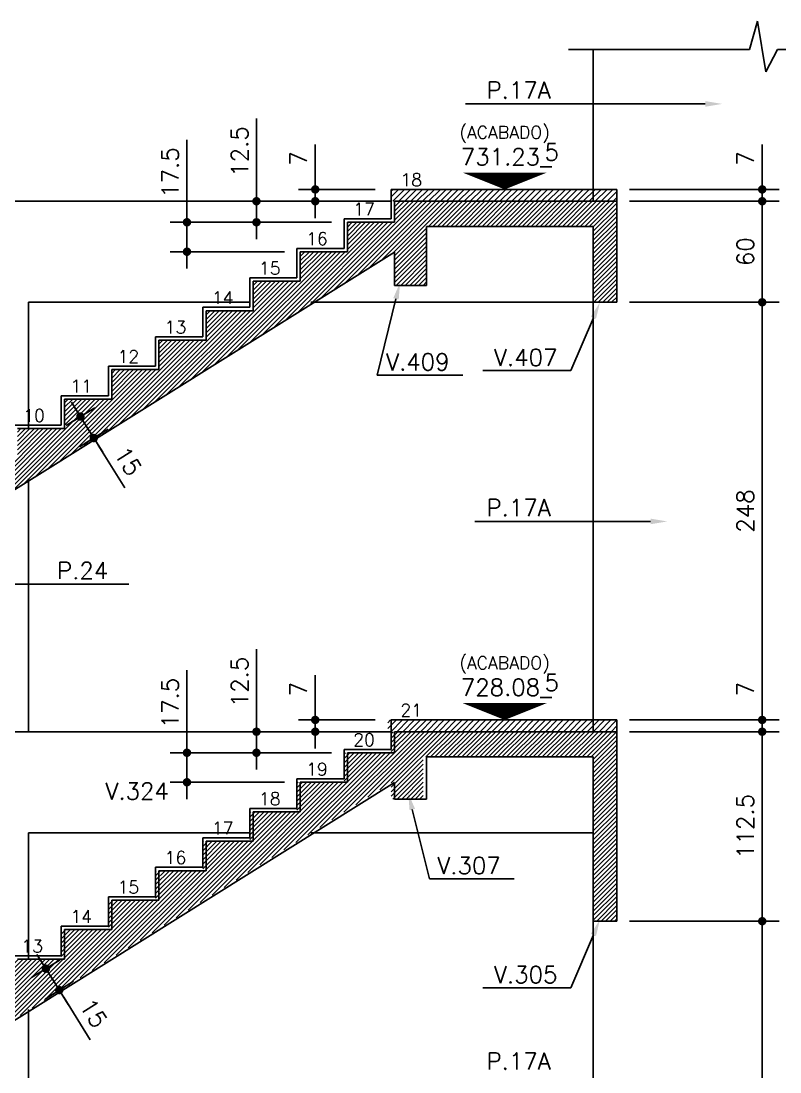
# Model space of a CAD drawing. Header units: inches. Extents: x 0 to 5940, y 0 to 4205.
# Drawn here: x 3001 to 3452, y 3116 to 3740 of the extents above; entities that cross this region are included whole.
import ezdxf
from ezdxf.enums import TextEntityAlignment as Align

# ---------------------------------------------------------------- set-up
doc = ezdxf.new("R2010")
doc.units = ezdxf.units.IN
doc.header["$LTSCALE"] = 50
doc.header["$MEASUREMENT"] = 0
for name, color, linetype in [('CORTES', 2, 'Continuous'), ('COTA', 6, 'Continuous'), ('NIVEL', 3, 'Continuous'), ('TEXTO', 3, 'Continuous')]:
    doc.layers.add(name, color=color, linetype=linetype)
doc.styles.add('ROMANS', font='romans.shx')
doc.dimstyles.new('COTA_50', dxfattribs={"dimscale": 5, "dimtxt": 2, "dimasz": 1, "dimexe": 2, "dimexo": 1.5, "dimgap": 1, "dimtad": 1, "dimzin": 12, "dimdsep": 46, "dimtxsty": 'ROMANS', "dimblk1": 'COTA', "dimblk2": 'COTA', "dimsah": 1, "dimcen": -4, "dimdle": 1.5, "dimclrd": 6, "dimclre": 6, "dimclrt": 3, "dimadec": 0, "dimazin": 0, "dimtfac": 1, "dimtofl": 0, "dimtmove": 0, "dimatfit": 3, "dimldrblk": 'COTA', "dimfxl": 1, "dimtolj": 1, "dimtzin": 12, "dimarcsym": 0})

# ---------------------------------------------------------------- blocks, each defined once
blk = doc.blocks.new('COTA')
at = {"layer": 'COTA'}
for p, q in [((0, -2), (0, 2)), ((2, 0), (-2, 0))]:
    blk.add_line(p, q, dxfattribs=at)
at = {"layer": 'COTA', "const_width": 0.5}
blk.add_lwpolyline([(-0.25, 0, 1), (0.25, 0, 1)], format="xyb", close=True, dxfattribs=at)
blk = doc.blocks.new('*D56')
at = {"layer": 'COTA', "color": 6, "lineweight": -2, "transparency": 16777216}
for p, q in [((3175.55, 3330.28), (3175.55, 3351.94)), ((3211.19, 3325.28), (3165.55, 3325.28)), ((3170.23, 3318.28), (3165.55, 3318.28)), ((3175.55, 3313.28), (3175.55, 3308.28))]:
    blk.add_line(p, q, dxfattribs=at)
at = {"layer": 'Defpoints', "color": 0, "transparency": 16777216}
for p in [(3175.55, 3325.28), (3218.69, 3325.28), (3177.73, 3318.28)]:
    blk.add_point(p, dxfattribs=at)
at = {"layer": 'COTA', "color": 6, "lineweight": -2, "transparency": 16777216, "xscale": 5, "yscale": 5, "zscale": 5}
for p, rotation in [((3175.55, 3325.28), 270), ((3175.55, 3318.28), 90)]:
    blk.add_blockref('COTA', p, dxfattribs=dict(at, rotation=rotation))
at = {"layer": 'COTA', "color": 3, "transparency": 16777216, "insert": (3165.55, 3343.61), "char_height": 10, "attachment_point": 5, "rotation": 90, "style": 'ROMANS'}
blk.add_mtext('\\A1;7', dxfattribs=at)
blk = doc.blocks.new('*D57')
at = {"layer": 'COTA', "color": 6, "lineweight": -2, "transparency": 16777216}
for p, q in [((3140.65, 3323.28), (3140.65, 3367.32)), ((3137.05, 3318.28), (3130.65, 3318.28)), ((3185.19, 3305.78), (3130.65, 3305.78)), ((3140.65, 3300.78), (3140.65, 3295.78))]:
    blk.add_line(p, q, dxfattribs=at)
at = {"layer": 'Defpoints', "color": 0, "transparency": 16777216}
for p in [(3140.65, 3318.28), (3144.55, 3318.28), (3192.69, 3305.78)]:
    blk.add_point(p, dxfattribs=at)
at = {"layer": 'COTA', "color": 6, "lineweight": -2, "transparency": 16777216, "xscale": 5, "yscale": 5, "zscale": 5}
for p, rotation in [((3140.65, 3318.28), 270), ((3140.65, 3305.78), 90)]:
    blk.add_blockref('COTA', p, dxfattribs=dict(at, rotation=rotation))
at = {"layer": 'COTA', "color": 3, "transparency": 16777216, "insert": (3130.65, 3347.8), "char_height": 10, "attachment_point": 5, "rotation": 90, "style": 'ROMANS'}
blk.add_mtext('\\A1;12.5', dxfattribs=at)
blk = doc.blocks.new('*D58')
at = {"layer": 'COTA', "color": 6, "lineweight": -2, "transparency": 16777216}
for p, q in [((3099.36, 3305.78), (3099.36, 3354.82)), ((3099.36, 3310.78), (3099.36, 3315.78)), ((3185.19, 3305.78), (3089.36, 3305.78)), ((3157.19, 3288.28), (3089.36, 3288.28)), ((3099.36, 3283.28), (3099.36, 3278.28))]:
    blk.add_line(p, q, dxfattribs=at)
at = {"layer": 'Defpoints', "color": 0, "transparency": 16777216}
for p in [(3099.36, 3305.78), (3192.69, 3305.78), (3164.69, 3288.28)]:
    blk.add_point(p, dxfattribs=at)
at = {"layer": 'COTA', "color": 6, "lineweight": -2, "transparency": 16777216, "xscale": 5, "yscale": 5, "zscale": 5}
for p, rotation in [((3099.36, 3305.78), 270), ((3099.36, 3288.28), 90)]:
    blk.add_blockref('COTA', p, dxfattribs=dict(at, rotation=rotation))
at = {"layer": 'COTA', "color": 3, "transparency": 16777216, "insert": (3089.36, 3335.3), "char_height": 10, "attachment_point": 5, "rotation": 90, "style": 'ROMANS'}
blk.add_mtext('\\A1;17.5', dxfattribs=at)
blk = doc.blocks.new('*D59')
at = {"layer": 'COTA', "color": 6, "lineweight": -2, "transparency": 16777216}
for p, q in [((3012.94, 3181.82), (3010.29, 3186.06)), ((3018.33, 3179.3), (3007.11, 3172.28)), ((3026.28, 3166.58), (3015.06, 3159.56)), ((3026.19, 3160.62), (3041.96, 3135.39))]:
    blk.add_line(p, q, dxfattribs=at)
at = {"layer": 'Defpoints', "color": 0, "transparency": 16777216}
for p in [(3024.69, 3183.28), (3032.64, 3170.56), (3023.54, 3164.86)]:
    blk.add_point(p, dxfattribs=at)
at = {"layer": 'COTA', "color": 6, "lineweight": -2, "transparency": 16777216, "xscale": 5, "yscale": 5, "zscale": 5}
for p, rotation in [((3015.59, 3177.58), 302.0053832080908), ((3023.54, 3164.86), 122.0053832080909)]:
    blk.add_blockref('COTA', p, dxfattribs=dict(at, rotation=rotation))
at = {"layer": 'COTA', "color": 3, "transparency": 16777216, "insert": (3043.88, 3151.19), "char_height": 10, "attachment_point": 5, "rotation": 302.00538, "style": 'ROMANS'}
blk.add_mtext('\\A1;15', dxfattribs=at)
blk = doc.blocks.new('*D69')
at = {"layer": 'COTA', "color": 6, "lineweight": -2, "transparency": 16777216}
for p, q in [((3175.55, 3645.28), (3175.55, 3666.94)), ((3211.19, 3640.28), (3165.55, 3640.28)), ((3170.23, 3633.28), (3165.55, 3633.28)), ((3175.55, 3628.28), (3175.55, 3623.28))]:
    blk.add_line(p, q, dxfattribs=at)
at = {"layer": 'Defpoints', "color": 0, "transparency": 16777216}
for p in [(3175.55, 3640.28), (3218.69, 3640.28), (3177.73, 3633.28)]:
    blk.add_point(p, dxfattribs=at)
at = {"layer": 'COTA', "color": 6, "lineweight": -2, "transparency": 16777216, "xscale": 5, "yscale": 5, "zscale": 5}
for p, rotation in [((3175.55, 3640.28), 270), ((3175.55, 3633.28), 90)]:
    blk.add_blockref('COTA', p, dxfattribs=dict(at, rotation=rotation))
at = {"layer": 'COTA', "color": 3, "transparency": 16777216, "insert": (3165.55, 3658.61), "char_height": 10, "attachment_point": 5, "rotation": 90, "style": 'ROMANS'}
blk.add_mtext('\\A1;7', dxfattribs=at)
blk = doc.blocks.new('*D70')
at = {"layer": 'COTA', "color": 6, "lineweight": -2, "transparency": 16777216}
for p, q in [((3140.65, 3638.28), (3140.65, 3682.32)), ((3137.05, 3633.28), (3130.65, 3633.28)), ((3185.19, 3620.78), (3130.65, 3620.78)), ((3140.65, 3615.78), (3140.65, 3610.78))]:
    blk.add_line(p, q, dxfattribs=at)
at = {"layer": 'Defpoints', "color": 0, "transparency": 16777216}
for p in [(3140.65, 3633.28), (3144.55, 3633.28), (3192.69, 3620.78)]:
    blk.add_point(p, dxfattribs=at)
at = {"layer": 'COTA', "color": 6, "lineweight": -2, "transparency": 16777216, "xscale": 5, "yscale": 5, "zscale": 5}
for p, rotation in [((3140.65, 3633.28), 270), ((3140.65, 3620.78), 90)]:
    blk.add_blockref('COTA', p, dxfattribs=dict(at, rotation=rotation))
at = {"layer": 'COTA', "color": 3, "transparency": 16777216, "insert": (3130.65, 3662.8), "char_height": 10, "attachment_point": 5, "rotation": 90, "style": 'ROMANS'}
blk.add_mtext('\\A1;12.5', dxfattribs=at)
blk = doc.blocks.new('*D71')
at = {"layer": 'COTA', "color": 6, "lineweight": -2, "transparency": 16777216}
for p, q in [((3099.36, 3620.78), (3099.36, 3669.82)), ((3099.36, 3625.78), (3099.36, 3630.78)), ((3185.19, 3620.78), (3089.36, 3620.78)), ((3157.19, 3603.28), (3089.36, 3603.28)), ((3099.36, 3598.28), (3099.36, 3593.28))]:
    blk.add_line(p, q, dxfattribs=at)
at = {"layer": 'Defpoints', "color": 0, "transparency": 16777216}
for p in [(3099.36, 3620.78), (3192.69, 3620.78), (3164.69, 3603.28)]:
    blk.add_point(p, dxfattribs=at)
at = {"layer": 'COTA', "color": 6, "lineweight": -2, "transparency": 16777216, "xscale": 5, "yscale": 5, "zscale": 5}
for p, rotation in [((3099.36, 3620.78), 270), ((3099.36, 3603.28), 90)]:
    blk.add_blockref('COTA', p, dxfattribs=dict(at, rotation=rotation))
at = {"layer": 'COTA', "color": 3, "transparency": 16777216, "insert": (3089.36, 3650.3), "char_height": 10, "attachment_point": 5, "rotation": 90, "style": 'ROMANS'}
blk.add_mtext('\\A1;17.5', dxfattribs=at)
blk = doc.blocks.new('*D82')
at = {"layer": 'COTA', "color": 6, "lineweight": -2, "transparency": 16777216}
for p, q in [((3033.42, 3509.63), (3030.77, 3513.87)), ((3031.05, 3502.25), (3044.55, 3510.69)), ((3039, 3489.53), (3052.5, 3497.97)), ((3046.67, 3488.43), (3062.44, 3463.19))]:
    blk.add_line(p, q, dxfattribs=at)
at = {"layer": 'Defpoints', "color": 0, "transparency": 16777216}
for p in [(3024.69, 3498.28), (3044.02, 3492.67), (3032.64, 3485.56)]:
    blk.add_point(p, dxfattribs=at)
at = {"layer": 'COTA', "color": 6, "lineweight": -2, "transparency": 16777216, "xscale": 5, "yscale": 5, "zscale": 5}
for p, rotation in [((3036.07, 3505.39), 302.0053832080946), ((3044.02, 3492.67), 122.0053832080945)]:
    blk.add_blockref('COTA', p, dxfattribs=dict(at, rotation=rotation))
at = {"layer": 'COTA', "color": 3, "transparency": 16777216, "insert": (3064.36, 3478.99), "char_height": 10, "attachment_point": 5, "rotation": 302.00538, "style": 'ROMANS'}
blk.add_mtext('\\A1;15', dxfattribs=at)
blk = doc.blocks.new('*D182')
at = {"layer": 'COTA', "color": 6, "lineweight": -2, "transparency": 16777216}
for p, q in [((3362.19, 3205.78), (3451, 3205.78)), ((3441, 2962.78), (3441, 3200.78)), ((3433.34, 2957.78), (3451, 2957.78))]:
    blk.add_line(p, q, dxfattribs=at)
at = {"layer": 'Defpoints', "color": 0, "transparency": 16777216}
for p in [(3354.69, 3205.78), (3441, 3205.78), (3425.84, 2957.78)]:
    blk.add_point(p, dxfattribs=at)
at = {"layer": 'COTA', "color": 6, "lineweight": -2, "transparency": 16777216, "xscale": 5, "yscale": 5, "zscale": 5}
for p, rotation in [((3441, 3205.78), 90), ((3441, 2957.78), 270)]:
    blk.add_blockref('COTA', p, dxfattribs=dict(at, rotation=rotation))
at = {"layer": 'COTA', "color": 3, "transparency": 16777216, "insert": (3431, 3081.78), "char_height": 10, "attachment_point": 5, "rotation": 90, "style": 'ROMANS'}
blk.add_mtext('\\A1;248', dxfattribs=at)
blk = doc.blocks.new('*D183')
at = {"layer": 'COTA', "color": 6, "lineweight": -2, "transparency": 16777216}
for p, q in [((3362.19, 3318.28), (3451, 3318.28)), ((3441, 3210.78), (3441, 3313.28)), ((3415.31, 3205.78), (3451, 3205.78))]:
    blk.add_line(p, q, dxfattribs=at)
at = {"layer": 'Defpoints', "color": 0, "transparency": 16777216}
for p in [(3354.69, 3318.28), (3441, 3318.28), (3407.81, 3205.78)]:
    blk.add_point(p, dxfattribs=at)
at = {"layer": 'COTA', "color": 6, "lineweight": -2, "transparency": 16777216, "xscale": 5, "yscale": 5, "zscale": 5}
for p, rotation in [((3441, 3318.28), 90), ((3441, 3205.78), 270)]:
    blk.add_blockref('COTA', p, dxfattribs=dict(at, rotation=rotation))
at = {"layer": 'COTA', "color": 3, "transparency": 16777216, "insert": (3431, 3262.03), "char_height": 10, "attachment_point": 5, "rotation": 90, "style": 'ROMANS'}
blk.add_mtext('\\A1;112.5', dxfattribs=at)
blk = doc.blocks.new('*D184')
at = {"layer": 'COTA', "color": 6, "lineweight": -2, "transparency": 16777216}
for p, q in [((3441, 3330.28), (3441, 3351.94)), ((3362.19, 3325.28), (3451, 3325.28)), ((3428.42, 3318.28), (3451, 3318.28)), ((3441, 3313.28), (3441, 3308.28))]:
    blk.add_line(p, q, dxfattribs=at)
at = {"layer": 'Defpoints', "color": 0, "transparency": 16777216}
for p in [(3354.69, 3325.28), (3441, 3325.28), (3420.92, 3318.28)]:
    blk.add_point(p, dxfattribs=at)
at = {"layer": 'COTA', "color": 6, "lineweight": -2, "transparency": 16777216, "xscale": 5, "yscale": 5, "zscale": 5}
for p, rotation in [((3441, 3325.28), 270), ((3441, 3318.28), 90)]:
    blk.add_blockref('COTA', p, dxfattribs=dict(at, rotation=rotation))
at = {"layer": 'COTA', "color": 3, "transparency": 16777216, "insert": (3431, 3343.61), "char_height": 10, "attachment_point": 5, "rotation": 90, "style": 'ROMANS'}
blk.add_mtext('\\A1;7', dxfattribs=at)
blk = doc.blocks.new('*D185')
at = {"layer": 'COTA', "color": 6, "lineweight": -2, "transparency": 16777216}
for p, q in [((3362.19, 3573.28), (3451, 3573.28)), ((3441, 3330.28), (3441, 3568.28)), ((3429.56, 3325.28), (3451, 3325.28))]:
    blk.add_line(p, q, dxfattribs=at)
at = {"layer": 'Defpoints', "color": 0, "transparency": 16777216}
for p in [(3354.69, 3573.28), (3441, 3573.28), (3422.06, 3325.28)]:
    blk.add_point(p, dxfattribs=at)
at = {"layer": 'COTA', "color": 6, "lineweight": -2, "transparency": 16777216, "xscale": 5, "yscale": 5, "zscale": 5}
for p, rotation in [((3441, 3573.28), 90), ((3441, 3325.28), 270)]:
    blk.add_blockref('COTA', p, dxfattribs=dict(at, rotation=rotation))
at = {"layer": 'COTA', "color": 3, "transparency": 16777216, "insert": (3431, 3449.28), "char_height": 10, "attachment_point": 5, "rotation": 90, "style": 'ROMANS'}
blk.add_mtext('\\A1;248', dxfattribs=at)
blk = doc.blocks.new('*D186')
at = {"layer": 'COTA', "color": 6, "lineweight": -2, "transparency": 16777216}
for p, q in [((3362.19, 3633.28), (3451, 3633.28)), ((3441, 3578.28), (3441, 3628.28)), ((3425.31, 3573.28), (3451, 3573.28))]:
    blk.add_line(p, q, dxfattribs=at)
at = {"layer": 'Defpoints', "color": 0, "transparency": 16777216}
for p in [(3354.69, 3633.28), (3441, 3633.28), (3417.81, 3573.28)]:
    blk.add_point(p, dxfattribs=at)
at = {"layer": 'COTA', "color": 6, "lineweight": -2, "transparency": 16777216, "xscale": 5, "yscale": 5, "zscale": 5}
for p, rotation in [((3441, 3633.28), 90), ((3441, 3573.28), 270)]:
    blk.add_blockref('COTA', p, dxfattribs=dict(at, rotation=rotation))
at = {"layer": 'COTA', "color": 3, "transparency": 16777216, "insert": (3431, 3603.28), "char_height": 10, "attachment_point": 5, "rotation": 90, "style": 'ROMANS'}
blk.add_mtext('\\A1;60', dxfattribs=at)
blk = doc.blocks.new('*D187')
at = {"layer": 'COTA', "color": 6, "lineweight": -2, "transparency": 16777216}
for p, q in [((3441, 3645.28), (3441, 3666.94)), ((3362.19, 3640.28), (3451, 3640.28)), ((3416.79, 3633.28), (3451, 3633.28)), ((3441, 3628.28), (3441, 3623.28))]:
    blk.add_line(p, q, dxfattribs=at)
at = {"layer": 'Defpoints', "color": 0, "transparency": 16777216}
for p in [(3354.69, 3640.28), (3441, 3640.28), (3409.29, 3633.28)]:
    blk.add_point(p, dxfattribs=at)
at = {"layer": 'COTA', "color": 6, "lineweight": -2, "transparency": 16777216, "xscale": 5, "yscale": 5, "zscale": 5}
for p, rotation in [((3441, 3640.28), 270), ((3441, 3633.28), 90)]:
    blk.add_blockref('COTA', p, dxfattribs=dict(at, rotation=rotation))
at = {"layer": 'COTA', "color": 3, "transparency": 16777216, "insert": (3431, 3658.61), "char_height": 10, "attachment_point": 5, "rotation": 90, "style": 'ROMANS'}
blk.add_mtext('\\A1;7', dxfattribs=at)

msp = doc.modelspace()

# ---------------------------------------------------------------- hatches: boundary and pattern name
at = {"layer": 'CORTES'}
h = msp.add_hatch(dxfattribs=at)
h.set_pattern_fill('ANSI31', color=253, scale=20)
h.set_pattern_definition([(45, (-20281.5175, 14545.0188), (-1.76776695, 1.76776695), [])])
h.paths.add_polyline_path([(3354.69, 3640.275), (3220.69, 3640.275), (3220.69, 3633.275), (3354.69, 3633.275)])
h = msp.add_hatch(dxfattribs=at)
h.set_pattern_fill('ANSI31', color=252, scale=15)
h.set_pattern_definition([(45, (-448.7724, 14083.8969), (-1.3258252, 1.3258252), [])])
h.paths.add_polyline_path([(3222.69, 3603.087), (3222.69, 3583.275), (3241.69, 3583.275), (3241.69, 3618.275), (3340.69, 3618.275), (3340.69, 3573.275), (3354.69, 3573.275), (3354.69, 3633.275), (3222.69, 3633.275), (3222.69, 3620.775), (3194.69, 3620.775), (3194.69, 3603.275), (3166.69, 3603.275), (3166.69, 3585.775), (3138.69, 3585.775), (3138.69, 3568.275), (3110.69, 3568.275), (3110.69, 3550.775), (3082.69, 3550.775), (3082.69, 3533.275), (3054.69, 3533.275), (3054.69, 3515.775), (3026.69, 3515.775), (3026.69, 3498.275), (2998.69, 3498.275), (2998.69, 3480.775), (2970.69, 3480.775), (2970.69, 3463.275), (2942.69, 3463.275), (2942.69, 3445.775), (2914.69, 3445.775), (2914.69, 3428.275), (2886.69, 3428.275), (2886.69, 3410.775), (2858.69, 3410.775), (2858.69, 3393.275), (2830.69, 3393.275), (2830.69, 3375.775), (2802.69, 3375.775), (2802.69, 3358.275), (2774.69, 3358.275), (2774.69, 3340.775), (2746.69, 3340.775), (2746.69, 3318.275), (2310.656, 3318.275), (2310.656, 3258.275), (2329.656, 3258.275), (2329.656, 3303.275), (2605.19, 3303.275), (2605.19, 3258.275), (2635.19, 3258.275), (2635.19, 3303.275), (2742.992, 3303.275)])
h = msp.add_hatch(dxfattribs=at)
h.set_pattern_fill('ANSI31', color=253, scale=20)
h.set_pattern_definition([(45, (-30174.3598, 13940.9122), (-1.76776695, 1.76776695), [])])
h.paths.add_polyline_path([(3354.69, 3325.275), (3218.69, 3325.275), (3218.69, 3318.275), (3354.69, 3318.275)])
h = msp.add_hatch(dxfattribs=at)
h.set_pattern_fill('ANSI31', color=252, scale=15)
h.set_pattern_definition([(45, (-20281.5175, 13612.8414), (-1.32582521, 1.32582521), [])])
h.paths.add_polyline_path([(3220.69, 3288.087), (3220.69, 3278.275), (3239.69, 3278.275), (3239.69, 3303.275), (3340.69, 3303.275), (3340.69, 3205.775), (3354.69, 3205.775), (3354.69, 3318.275), (3220.69, 3318.275), (3220.69, 3305.775), (3192.69, 3305.775), (3192.69, 3288.275), (3164.69, 3288.275), (3164.69, 3270.775), (3136.69, 3270.775), (3136.69, 3253.275), (3108.69, 3253.275), (3108.69, 3235.775), (3080.69, 3235.775), (3080.69, 3218.275), (3052.69, 3218.275), (3052.69, 3200.775), (3024.69, 3200.775), (3024.69, 3183.275), (2996.69, 3183.275), (2996.69, 3165.775), (2968.69, 3165.775), (2968.69, 3148.275), (2940.69, 3148.275), (2940.69, 3130.775), (2912.69, 3130.775), (2912.69, 3113.275), (2884.69, 3113.275), (2884.69, 3095.775), (2856.69, 3095.775), (2856.69, 3078.275), (2828.69, 3078.275), (2828.69, 3060.775), (2800.69, 3060.775), (2800.69, 3043.275), (2772.69, 3043.275), (2772.69, 3025.775), (2746.69, 3025.775), (2746.69, 3008.275), (2743.19, 3008.275), (2743.19, 2950.775), (2756.19, 2950.775), (2756.19, 2996.524)])

# ---------------------------------------------------------------- linework, layer by layer
at = {"layer": 'CORTES', "color": 8}
for p, q in [((3433.412, 3723.268), (3438.199, 3740.276)), ((3438.199, 3740.276), (3443.24, 3710.076)), ((3326.024, 3723.268), (3433.412, 3723.268)), ((3443.24, 3710.076), (3450.015, 3723.268)), ((3450.015, 3723.268), (3549.69, 3723.268))]:
    msp.add_line(p, q, dxfattribs=at)
at = {"layer": 'CORTES'}
for p, q in [((3340.69, 3633.275), (3340.69, 3723.268)), ((3220.69, 3633.275), (2825.162, 3633.275)), ((3136.69, 3573.275), (3005.19, 3573.275)), ((3005.19, 3498.275), (3005.19, 3573.275)), ((3340.69, 3573.275), (3172.992, 3573.275)), ((3340.69, 3318.275), (3340.69, 3573.275)), ((3005.19, 3318.275), (3005.19, 3468.399)), ((3220.69, 3318.275), (2764.992, 3318.275)), ((3005.19, 3183.275), (3005.19, 3258.275)), ((3136.69, 3258.275), (3005.19, 3258.275)), ((3340.69, 3258.275), (3172.992, 3258.275)), ((3340.69, 2950.775), (3340.69, 3205.775)), ((3005.19, 2950.775), (3005.19, 3153.399))]:
    msp.add_line(p, q, dxfattribs=at)
at = {"layer": 'CORTES', "color": 253}
for p, q in [((3354.69, 3640.275), (3220.69, 3640.275)), ((3220.69, 3640.275), (3220.69, 3622.775)), ((3354.69, 3633.275), (3354.69, 3640.275)), ((3220.69, 3622.775), (3192.69, 3622.775)), ((3192.69, 3622.775), (3192.69, 3605.275)), ((3192.69, 3605.275), (3164.69, 3605.275)), ((3164.69, 3605.275), (3164.69, 3587.775)), ((3164.69, 3587.775), (3136.69, 3587.775)), ((3136.69, 3587.775), (3136.69, 3570.275)), ((3136.69, 3570.275), (3108.69, 3570.275)), ((3108.69, 3570.275), (3108.69, 3552.775)), ((3108.69, 3552.775), (3080.69, 3552.775)), ((3080.69, 3552.775), (3080.69, 3535.275)), ((3080.69, 3535.275), (3052.69, 3535.275)), ((3052.69, 3535.275), (3052.69, 3517.775)), ((3052.69, 3517.775), (3024.69, 3517.775)), ((3024.69, 3517.775), (3024.69, 3500.275)), ((3024.69, 3500.275), (2996.69, 3500.275)), ((3354.69, 3325.275), (3220.69, 3325.275)), ((3220.69, 3307.775), (3220.69, 3325.275)), ((3354.69, 3318.275), (3354.69, 3325.275)), ((3220.69, 3307.775), (3192.69, 3307.775)), ((3192.69, 3290.275), (3192.69, 3307.775)), ((3192.69, 3290.275), (3164.69, 3290.275)), ((3164.69, 3272.775), (3164.69, 3290.275)), ((3164.69, 3272.775), (3136.69, 3272.775)), ((3136.69, 3255.275), (3136.69, 3272.775)), ((3136.69, 3255.275), (3108.69, 3255.275)), ((3108.69, 3237.775), (3108.69, 3255.275)), ((3108.69, 3237.775), (3080.69, 3237.775)), ((3080.69, 3220.275), (3080.69, 3237.775)), ((3080.69, 3220.275), (3052.69, 3220.275)), ((3052.69, 3202.775), (3052.69, 3220.275)), ((3052.69, 3202.775), (3024.69, 3202.775)), ((3024.69, 3185.275), (3024.69, 3202.775)), ((3024.69, 3185.275), (2996.69, 3185.275))]:
    msp.add_line(p, q, dxfattribs=at)
at = {"layer": 'CORTES', "color": 1}
for p, q in [((3222.69, 3633.275), (3222.69, 3620.775)), ((3354.69, 3633.275), (3222.69, 3633.275)), ((3354.69, 3633.275), (3354.69, 3573.275)), ((3194.69, 3620.775), (3194.69, 3603.275)), ((3222.69, 3620.775), (3194.69, 3620.775)), ((3241.69, 3618.275), (3241.69, 3583.275)), ((3340.69, 3618.275), (3241.69, 3618.275)), ((3340.69, 3618.275), (3340.69, 3573.275)), ((3222.69, 3603.087), (2742.992, 3303.275)), ((3166.69, 3603.275), (3166.69, 3585.775)), ((3194.69, 3603.275), (3166.69, 3603.275)), ((3222.69, 3603.087), (3222.69, 3583.275)), ((3138.69, 3585.775), (3138.69, 3568.275)), ((3166.69, 3585.775), (3138.69, 3585.775)), ((3241.69, 3583.275), (3222.69, 3583.275)), ((3354.69, 3573.275), (3340.69, 3573.275)), ((3110.69, 3568.275), (3110.69, 3550.775)), ((3138.69, 3568.275), (3110.69, 3568.275)), ((3082.69, 3550.775), (3082.69, 3533.275)), ((3110.69, 3550.775), (3082.69, 3550.775)), ((3054.69, 3533.275), (3054.69, 3515.775)), ((3082.69, 3533.275), (3054.69, 3533.275)), ((3026.69, 3515.775), (3026.69, 3498.275)), ((3054.69, 3515.775), (3026.69, 3515.775)), ((3026.69, 3498.275), (2998.69, 3498.275)), ((3354.69, 3318.275), (3222.69, 3318.275)), ((3222.69, 3305.775), (3222.69, 3318.275)), ((3354.69, 3318.275), (3354.69, 3205.775)), ((3194.69, 3288.275), (3194.69, 3305.775)), ((3222.69, 3305.775), (3194.69, 3305.775)), ((3241.69, 3278.275), (3241.69, 3303.275)), ((3340.69, 3303.275), (3241.69, 3303.275)), ((3340.69, 3303.275), (3340.69, 3205.775)), ((3222.69, 3288.087), (2756.19, 2996.524)), ((3166.69, 3270.775), (3166.69, 3288.275)), ((3194.69, 3288.275), (3166.69, 3288.275)), ((3222.69, 3278.275), (3222.69, 3288.087)), ((3241.69, 3278.275), (3222.69, 3278.275)), ((3138.69, 3253.275), (3138.69, 3270.775)), ((3166.69, 3270.775), (3138.69, 3270.775)), ((3110.69, 3235.775), (3110.69, 3253.275)), ((3138.69, 3253.275), (3110.69, 3253.275)), ((3082.69, 3218.275), (3082.69, 3235.775)), ((3110.69, 3235.775), (3082.69, 3235.775)), ((3054.69, 3200.775), (3054.69, 3218.275)), ((3082.69, 3218.275), (3054.69, 3218.275)), ((3354.69, 3205.775), (3340.69, 3205.775)), ((3026.69, 3183.275), (3026.69, 3200.775)), ((3054.69, 3200.775), (3026.69, 3200.775)), ((3026.69, 3183.275), (2998.69, 3183.275))]:
    msp.add_line(p, q, dxfattribs=at)
at = {"layer": 'NIVEL', "color": 1}
for points in [[(3288.096, 3640.275, 0, 50, 0), (3288.096, 3650.275, 50, 50, 0)], [(3288.096, 3325.275, 0, 50, 0), (3288.096, 3335.275, 50, 50, 0)]]:
    msp.add_lwpolyline(points, format="xyseb", dxfattribs=at)
at = {"layer": 'TEXTO', "color": 8}
for p, q in [((3407.173, 3691.058), (3264.694, 3691.058)), ((3223.508, 3575.301), (3212.305, 3530.046)), ((3340.751, 3564.12), (3327.271, 3532.697)), ((3275.013, 3532.697), (3327.271, 3532.697)), ((3263.272, 3530.046), (3212.305, 3530.046)), ((3374.726, 3443.139), (3270.381, 3443.139)), ((2994.65, 3405.797), (3064.799, 3405.797)), ((3233.19, 3272.1), (3243.361, 3231.014)), ((3293.684, 3231.014), (3243.361, 3231.014)), ((3340.751, 3197.62), (3327.271, 3166.197)), ((3275.013, 3166.197), (3327.271, 3166.197))]:
    msp.add_line(p, q, dxfattribs=at)
for points in [[(3407.173, 3689.391), (3407.173, 3692.725), (3417.173, 3691.058)], [(3225.125, 3574.9), (3221.89, 3575.701), (3225.91, 3585.008)], [(3339.219, 3564.777), (3342.283, 3563.463), (3344.693, 3573.31)], [(3374.726, 3441.473), (3374.726, 3444.806), (3384.726, 3443.139)], [(3231.572, 3271.699), (3234.808, 3272.5), (3230.787, 3281.807)], [(3339.219, 3198.277), (3342.283, 3196.963), (3344.693, 3206.81)]]:
    msp.add_solid(points, dxfattribs=at)

# ---------------------------------------------------------------- texts
at = {"layer": 'NIVEL', "color": 4, "style": 'ROMANS'}
for p in [(3287.992, 3670.432), (3287.992, 3355.432)]:
    msp.add_text('(ACABADO)', height=7.5, dxfattribs=at).set_placement(p, align=Align.CENTER)
at = {"layer": 'NIVEL', "color": 3, "style": 'ROMANS'}
for s, p in [('731.23_', (3288.984, 3654.629)), ('5', (3316.02, 3657.472)), ('5', (3316.02, 3342.472)), ('728.08_', (3288.984, 3339.629))]:
    msp.add_text(s, height=10, dxfattribs=at).set_placement(p, align=Align.CENTER)
at = {"layer": 'TEXTO', "color": 3, "style": 'ROMANS'}
for s, p in [('P.17A', (3277.272, 3694.231)), ('V.407', (3281.715, 3535.497)), ('V.409', (3217.618, 3532.845)), ('P.17A', (3277.272, 3446.313)), ('P.24', (3022.197, 3408.971)), ('V.324', (3050.928, 3278.016)), ('V.307', (3248.03, 3233.814)), ('V.305', (3281.715, 3168.997)), ('P.17A', (3277.272, 3117.704))]:
    msp.add_text(s, height=10, dxfattribs=at).set_placement(p)
at = {"layer": 'TEXTO', "color": 4, "style": 'ROMANS'}
for s, p in [('18', (3226.12, 3642.266)), ('17', (3198.12, 3624.766)), ('16', (3170.12, 3607.266)), ('15', (3142.12, 3589.766)), ('14', (3114.12, 3572.266)), ('13', (3086.12, 3554.766)), ('12', (3058.12, 3537.266)), ('11', (3030.12, 3519.766)), ('10', (3002.12, 3502.266)), ('21', (3226.12, 3327.266)), ('20', (3198.12, 3309.766)), ('19', (3170.12, 3292.266)), ('18', (3142.12, 3274.766)), ('17', (3114.12, 3257.266)), ('16', (3086.12, 3239.766)), ('15', (3058.12, 3222.266)), ('14', (3030.12, 3204.766)), ('13', (3000.984, 3187.266))]:
    msp.add_text(s, height=7.5, dxfattribs=at).set_placement(p)

# ---------------------------------------------------------------- dimensions: what is measured, and where the dimension line sits
at = {"layer": 'COTA'}
for base, p1, p2, picture, middle in [((3140.651, 3633.275), (3192.69, 3620.775), (3144.547, 3633.275), '*D70', (3130.651, 3662.799)), ((3175.551, 3640.275), (3177.728, 3633.275), (3218.69, 3640.275), '*D69', (3165.551, 3658.609)), ((3441, 3640.275), (3409.29, 3633.275), (3354.69, 3640.275), '*D187', (3431, 3658.609)), ((3441, 3633.275), (3417.806, 3573.275), (3354.69, 3633.275), '*D186', (3431, 3603.275)), ((3441, 3573.275), (3422.064, 3325.275), (3354.69, 3573.275), '*D185', (3431, 3449.275)), ((3140.651, 3318.275), (3192.69, 3305.775), (3144.547, 3318.275), '*D57', (3130.651, 3347.799)), ((3175.551, 3325.275), (3177.728, 3318.275), (3218.69, 3325.275), '*D56', (3165.551, 3343.609)), ((3441, 3325.275), (3420.925, 3318.275), (3354.69, 3325.275), '*D184', (3431, 3343.609)), ((3441, 3318.275), (3407.813, 3205.775), (3354.69, 3318.275), '*D183', (3431, 3262.025)), ((3441, 3205.775), (3425.841, 2957.775), (3354.69, 3205.775), '*D182', (3431, 3081.775))]:
    dim = msp.add_linear_dim(base=base, p1=p1, p2=p2, angle=90, dimstyle='COTA_50', dxfattribs=at)
    dim.commit()
    dim.dimension.update_dxf_attribs({"geometry": picture, "text_midpoint": middle})
for base, p1, p2, picture, middle in [((3099.36, 3620.775), (3164.69, 3603.275), (3192.69, 3620.775), '*D71', (3099.36, 3650.299)), ((3099.36, 3305.775), (3164.69, 3288.275), (3192.69, 3305.775), '*D58', (3099.36, 3335.299))]:
    dim = msp.add_linear_dim(base=base, p1=p1, p2=p2, angle=90, dimstyle='COTA_50', dxfattribs=at)
    dim.commit()
    dim.dimension.update_dxf_attribs({"geometry": picture, "text_midpoint": middle, "dimtype": 160})
for p1, p2, distance, picture, middle in [((3024.69, 3498.275), (3032.64, 3485.555), 13.415, '*D82', (3064.358, 3478.986)), ((3024.69, 3183.275), (3032.64, 3170.555), -10.737, '*D59', (3043.877, 3151.186))]:
    dim = msp.add_aligned_dim(p1=p1, p2=p2, distance=distance, dimstyle='COTA_50', dxfattribs=at)
    dim.commit()
    dim.dimension.update_dxf_attribs({"geometry": picture, "text_midpoint": middle})

doc.saveas('drawing.dxf')
